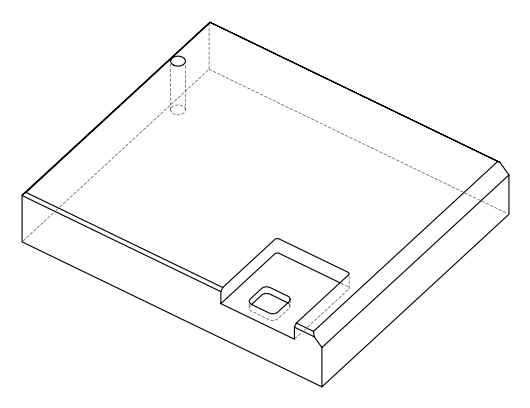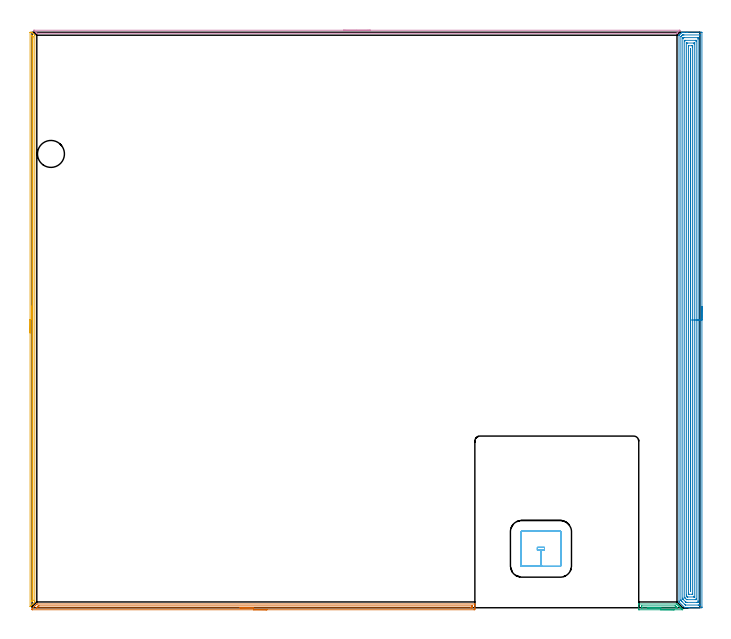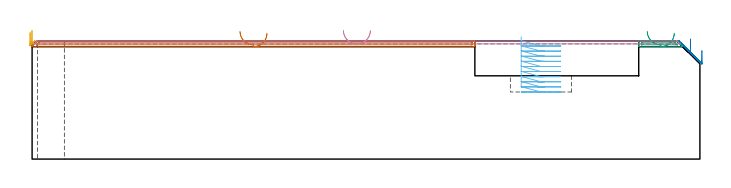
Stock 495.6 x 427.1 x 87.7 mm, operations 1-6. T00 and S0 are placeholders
(PLAN: 8 operations, 3 tool changes, 233.5 min)
(1 AREA_MILL | FG_CHAMFER_SURFACE | UGT0205_001 | 5.4 min | 3066 mm3)
(2 AREA_MILL_1 | FG_CHAMFER_SURFACE_1 | UGT0205_001 | 24.05 min | 61715 mm3)
(3 AREA_MILL_2 | FG_CHAMFER_SURFACE_2 | UGT0205_001 | 0.66 min | 299 mm3)
(4 AREA_MILL_3 | FG_CHAMFER_SURFACE_3 | UGT0205_001 | 3.97 min | 1155 mm3)
(5 AREA_MILL_4 | FG_CHAMFER_SURFACE_4 | UGT0205_001 | 6.93 min | 2589 mm3)
(6 MILL_RECTANGULAR_POCKET | POCKET_RECTANGULAR_STRAIGHT | UGT0201_010 | Follow Part, ap 4, ae 75% | 4.31 min | 69998 mm3)
(7 MILL_SLOT | SLOT_PARTIAL_RECTANGULAR | NXT0201_008 | Follow Part, ap 1.5, ae 75% | 187.84 min | 353240 mm3)
(8 INDEXABLE_INSERT_DRILL_THROUGH_HOLE_FROM_SOLID | STEP1HOLE | NXT0302_011 | 0.37 min | 27518 mm3)
(TOOL UGT0205_001 | Chamfer Mill 20 x 3 x 45 deg. | D20 FL50 Z2)
(TOOL UGT0201_010 | End Mill 16 mm | D16 FL22 Z2)
(TOOL NXT0201_008 | ENDMILL 6mm [2P460-0600-NA 1630] | D6 FL26 Z6)
(TOOL NXT0302_011 | Index. Insert Drill 20mm [880-D2000L25-05] | D20 PA176 FL100 Z2)
(OP 1 AREA_MILL)
G17 G21 G94 G90
T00 M6
G54
G17 G0 G90 X174.3 Y-1.5 S1061 M3
G43 Z97.7 H0
Z93.4
G94 G1 X174.262 Z92.528 F250.
X174.148 Z91.664
X173.959 Z90.812
X173.697 Z89.98
X173.363 Z89.174
X172.96 Z88.4
X172.492 Z87.664
X171.96 Z86.972
X171.371 Z86.329
X170.728 Z85.74
X170.036 Z85.208
X169.3 Z84.74
X168.526 Z84.337
X167.72 Z84.003
X166.888 Z83.741
X166.036 Z83.552
X165.172 Z83.438
X164.3 Z83.4
X0.185
X0.061 Y-1.497 Z83.403
X0.01 Y-1.493 Z83.406
X0. Y-1.256 Z83.643
Y-1.173 Z83.727
Y-1.029 Z83.871
X0.01 Y-0.697 Z84.201
X0.037 Y-0.666 Z84.233
X0.185 Y-0.515 Z84.384
X0.763 Y0.065 Z84.961
X1.35 Y0.65 Z85.549
X1.527 Y0.828 Z85.725
X1.641 Y0.943 Z85.839
X2.227 Y1.527 Z86.427
X2.812 Y2.112 Z87.01
X3.315 Y2.615 Z87.515
X3.493 Y2.797 Z87.689
X4.21 Y2.8 Z87.7
X328.415
X328.59 Y2.797 Z87.689
X328.598 Y2.638 Z87.53
X328.6 Y2.473 Z87.373
Y2.253 Z87.153
Y1.527 Z86.422
Y0.287 Z85.184
Y-0.227 Z84.667
Y-0.848 Z84.048
X328.597 Y-1.105 Z83.791
X328.59 Y-1.492 Z83.404
X328.368 Y-1.497 Z83.401
X327.968 Y-1.5 Z83.4
X164.3
Y-0.086 Z84.814
X3.315 Y-0.085 Z84.815
X3.17
X3.101 Y-0.081 Z84.819
X3.079 Y-0.079 Z84.821
X3.08 Y-0.077 Z84.823
X3.118 Y-0.034 Z84.866
X3.161 Y0.011 Z84.911
X3.315 Y0.166 Z85.066
X4.21 Y1.058 Z85.958
X4.452 Y1.29 Z86.19
X4.547 Y1.379 Z86.279
X5.249 Y1.386 Z86.286
X326.179 Y1.385 Z86.285
X326.325
X326.542 Y1.38 Z86.28
X326.588 Y1.379 Z86.279
X326.593 Y1.348 Z86.248
X326.596 Y1.313 Z86.213
X326.599 Y1.115 Z86.015
X326.6 Y0.65 Z85.55
Y0.237 Z85.137
X326.598 Y0.1 Z85.
X326.594 Y-0.01 Z84.89
X326.59 Y-0.077 Z84.823
X326.553 Y-0.079 Z84.821
X326.179 Y-0.084 Z84.816
X326.034 Y-0.085 Z84.815
X325.285 Y-0.086 Z84.814
X164.3
X163.428 Z84.852
X162.564 Z84.966
X161.712 Z85.155
X160.88 Z85.417
X160.074 Z85.751
X159.3 Z86.154
X158.564 Z86.623
X157.872 Z87.154
X157.229 Z87.743
X156.64 Z88.386
X156.108 Z89.078
X155.64 Z89.814
X155.237 Z90.588
X154.903 Z91.394
X154.641 Z92.226
X154.452 Z93.078
X154.338 Z93.943
X154.3 Z94.814
G0 Z97.7
M5
M2
(OP 2 AREA_MILL_1)
G17 G21 G94 G90
T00 M6
G54
G17 G0 G90 X497.1 Y223.55 S1061 M3
G43 Z97.7 H0
Z80.7
G94 G1 Y223.512 Z79.828 F250.
Y223.398 Z78.963
Y223.209 Z78.112
Y222.947 Z77.28
Y222.613 Z76.474
Y222.21 Z75.7
Y221.742 Z74.964
Y221.21 Z74.272
Y220.621 Z73.629
Y219.978 Z73.04
Y219.286 Z72.508
Y218.55 Z72.04
Y217.776 Z71.637
Y216.97 Z71.303
Y216.138 Z71.041
Y215.286 Z70.852
Y214.422 Z70.738
Y213.55 Z70.7
Y0.611
X497.096 Y0.239 Z70.703
X497.092 Y0.01 Z70.706
X496.858 Y0. Z70.939
X487.714 Z80.081
X487.153 Z80.644
X486.827 Z80.969
X486.267 Z81.53
X485.941 Z81.855
X485.288 Z82.511
X484.937 Z82.862
X484.448 Y0.001 Z83.343
X484.399 Y0.01 Z83.393
X484.325 Y0.073 Z83.469
X484.254 Y0.146 Z83.545
X480.218 Y4.182 Z87.582
X480.174 Y4.229 Z87.625
X480.105 Y4.305 Z87.691
X480.1 Y5.075 Z87.7
Y424.704
X480.103 Y424.895 Z87.689
X480.168 Y424.97 Z87.628
X480.35 Y425.15 Z87.45
X480.795 Y425.597 Z87.001
X481.508 Y426.31 Z86.288
X481.848 Y426.648 Z85.952
X482.059 Y426.859 Z85.74
X482.286 Y427.085 Z85.512
X482.307 Y427.099 Z85.491
X482.579 Y427.1 Z85.22
X483.515 Z84.284
X484.168 Z83.628
X485.38 Z82.417
X485.941 Z81.854
X486.547 Z81.249
X496.578 Z71.219
X496.861 Y427.097 Z70.936
X497.092 Y427.09 Z70.706
X497.099 Y426.858 Z70.699
X497.1 Y213.55 Z70.7
X495.686 Z72.114
Y2.402
X495.684 Y2.175 Z72.116
X495.681 Y2.064 Z72.119
X495.679 Y2.018 Z72.121
X495.592 Y2.01 Z72.208
X495.197 Y2.002 Z72.603
X494.805 Y2.001 Z72.995
X494.312 Y2. Z73.488
X485.054 Y2.001 Z82.746
X484.923 Y2.003 Z82.877
X484.876 Y2.006 Z82.924
X484.851 Y2.011 Z82.949
X484.832 Y2.026 Z82.968
X484.756 Y2.098 Z83.044
X484.454 Y2.396 Z83.346
X482.395 Y4.456 Z85.405
X481.779 Y5.075 Z86.021
X481.571 Y5.291 Z86.229
X481.521 Y5.357 Z86.279
X481.519 Y5.408 Z86.281
X481.517 Y5.518 Z86.283
X481.514 Y5.962 Z86.286
X481.515 Y423.804 Z86.285
Y423.811
X481.522 Y423.861 Z86.278
X481.568 Y423.91 Z86.232
X481.65 Y423.997 Z86.15
X481.774 Y424.123 Z86.026
X481.929 Y424.28 Z85.871
X482.367 Y424.718 Z85.433
X482.395 Y424.745 Z85.405
X482.681 Y425.019 Z85.119
X482.766 Y425.09 Z85.034
X482.892 Y425.096 Z84.908
X483.281 Y425.099 Z84.519
X483.774 Y425.1 Z84.026
X495.3 Y425.099 Z72.5
X495.548 Y425.094 Z72.252
X495.65 Y425.09 Z72.15
X495.679 Y425.081 Z72.121
X495.681 Y425.034 Z72.119
X495.684 Y424.926 Z72.116
X495.686 Y424.71 Z72.114
Y213.55
X494.272 Z73.528
X494.271 Y5.075 Z73.529
X494.27 Y4.721 Z73.53
X494.267 Y4.182 Z73.533
X494.265 Y4.014 Z73.535
X494.095 Y4.004 Z73.705
X493.919 Y4.002 Z73.881
X493.213 Y4. Z74.587
X485.941 Z81.859
X485.76 Y4.002 Z82.04
X485.399 Y4.008 Z82.401
X485.3 Y4.011 Z82.5
X485.275 Y4.032 Z82.525
X485.222 Y4.081 Z82.578
X485.117 Y4.182 Z82.683
X485.054 Y4.245 Z82.746
X483.281 Y6.018 Z84.519
X483.072 Y6.228 Z84.728
X482.968 Y6.335 Z84.832
X482.944 Y6.364 Z84.856
X482.935 Y6.378 Z84.865
X482.933 Y6.404 Z84.867
X482.931 Y6.505 Z84.869
X482.929 Y6.861 Z84.871
X482.928 Y7.216 Z84.872
X482.929 Y422.38 Z84.871
X482.931 Y422.649 Z84.869
X482.933 Y422.783 Z84.867
X482.935 Y422.813 Z84.865
X482.952 Y422.841 Z84.848
X483.021 Y422.918 Z84.779
X483.154 Y423.046 Z84.646
X483.196 Y423.085 Z84.604
X483.281 Y423.09 Z84.519
X483.988 Y423.099 Z83.812
X493.919 Z73.881
X494.099 Y423.097 Z73.701
X494.219 Y423.093 Z73.581
X494.259 Y423.09 Z73.541
X494.265 Y423.076 Z73.535
X494.267 Y423.036 Z73.533
X494.27 Y422.918 Z73.53
X494.271 Y422.563 Z73.529
X494.272 Y422.025 Z73.528
Y213.55
X492.857 Z74.943
Y6.861
X492.855 Y6.146 Z74.945
X492.853 Y6.042 Z74.947
X492.851 Y6.018 Z74.949
X492.838 Y6.01 Z74.962
X492.786 Y6.007 Z75.014
X492.573 Y6.003 Z75.227
X492.146 Y6. Z75.654
X485.908 Y6.001 Z81.892
X485.802 Y6.008 Z81.998
X485.749 Y6.012 Z82.051
X485.054 Y6.695 Z82.746
X484.889 Y6.861 Z82.911
X484.721 Y7.031 Z83.079
X484.38 Y7.381 Z83.42
X484.349 Y7.425 Z83.451
X484.347 Y7.444 Z83.453
X484.344 Y7.488 Z83.456
X484.343 Y7.577 Z83.457
Y7.753
Y420.24
X484.345 Y420.954 Z83.455
X484.347 Y421.058 Z83.453
X484.349 Y421.082 Z83.451
X484.362 Y421.09 Z83.438
X484.413 Y421.093 Z83.387
X484.627 Y421.097 Z83.173
X485.054 Y421.1 Z82.746
X492.178 Z75.622
X492.583 Y421.098 Z75.217
X492.785 Y421.095 Z75.015
X492.835 Y421.091 Z74.965
X492.851 Y421.087 Z74.949
X492.852 Y421.072 Z74.948
X492.855 Y421.005 Z74.945
X492.857 Y420.416 Z74.943
Y420.24
Y213.55
X491.443 Z76.357
X491.442 Y8.276 Z76.358
X491.441 Y8.153 Z76.359
X491.437 Y8.055 Z76.363
X491.433 Y8.009 Z76.367
X491.419 Y8.008 Z76.381
X491.259 Y8.003 Z76.541
X491.014 Y8. Z76.786
X486.582 Z81.218
X486.261 Y8.003 Z81.539
X486.222 Y8.006 Z81.578
X486.204 Y8.01 Z81.596
X486.174 Y8.035 Z81.626
X486.071 Y8.134 Z81.729
X485.941 Y8.27 Z81.859
X485.764 Y8.466 Z82.036
X485.76 Y8.646 Z82.04
X485.758 Y8.83 Z82.042
X485.757 Y9.539 Z82.043
Y9.724
X485.758 Y418.824 Z82.042
X485.759 Y418.947 Z82.041
X485.763 Y419.045 Z82.037
X485.767 Y419.091 Z82.033
X485.781 Y419.092 Z82.019
X485.941 Y419.097 Z81.859
X486.186 Y419.1 Z81.614
X491.259 Y419.099 Z76.541
X491.351 Y419.097 Z76.449
X491.407 Y419.094 Z76.393
X491.432 Y419.091 Z76.368
X491.436 Y419.009 Z76.364
X491.441 Y418.639 Z76.359
X491.443 Y418.454 Z76.357
Y213.55
X490.029 Z77.771
Y10.432
X490.027 Y10.159 Z77.773
X490.024 Y10.023 Z77.776
X490.023 Y10.013 Z77.777
X490.013 Y10.009 Z77.787
X489.976 Y10.004 Z77.824
X489.915 Y10.001 Z77.885
X487.714 Z80.086
X487.252 Y10.004 Z80.548
X487.187 Y10.01 Z80.613
X487.178 Y10.078 Z80.622
X487.175 Y10.432 Z80.625
X487.172 Y10.978 Z80.628
X487.171 Y416.668 Z80.629
X487.173 Y416.941 Z80.627
X487.176 Y417.077 Z80.624
X487.177 Y417.087 Z80.623
X487.187 Y417.091 Z80.613
X487.224 Y417.096 Z80.576
X487.285 Y417.099 Z80.515
X489.486 Z78.314
X489.948 Y417.096 Z77.852
X490.013 Y417.09 Z77.787
X490.022 Y417.022 Z77.778
X490.025 Y416.668 Z77.775
X490.028 Y416.123 Z77.772
X490.029 Y213.55 Z77.771
X488.615 Z79.185
X488.614 Y12.203 Z79.186
X488.6 Y12.097 Z79.2
X488.586 Y12.218 Z79.214
X488.585 Y12.232 Z79.215
X488.586 Y414.897 Z79.214
X488.6 Y415.002 Z79.2
X488.614 Y414.883 Z79.186
X488.615 Y414.868 Z79.185
Y213.55
Y212.678 Z79.223
Y211.813 Z79.337
Y210.962 Z79.526
Y210.13 Z79.788
Y209.324 Z80.122
Y208.55 Z80.525
Y207.814 Z80.994
Y207.122 Z81.525
Y206.479 Z82.114
Y205.89 Z82.757
Y205.358 Z83.449
Y204.89 Z84.185
Y204.487 Z84.959
Y204.153 Z85.765
Y203.891 Z86.597
Y203.702 Z87.449
Y203.588 Z88.314
Y203.55 Z89.185
G0 Z97.7
M5
M2
(OP 3 AREA_MILL_2)
G17 G21 G94 G90
T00 M6
G54
G17 G0 G90 X476.55 Y-1.5 S1061 M3
G43 Z97.7 H0
Z93.4
G94 G1 X476.512 Z92.528 F250.
X476.398 Z91.664
X476.209 Z90.812
X475.947 Z89.98
X475.613 Z89.174
X475.21 Z88.4
X474.742 Z87.664
X474.21 Z86.972
X473.621 Z86.329
X472.978 Z85.74
X472.286 Z85.208
X471.55 Z84.74
X470.776 Z84.337
X469.97 Z84.003
X469.138 Z83.741
X468.287 Z83.552
X467.422 Z83.438
X466.55 Z83.4
X450.666
X450.423 Y-1.499 Z83.401
X450.224 Y-1.495 Z83.405
X450.2 Y-1.493 Z83.407
X450.201 Y2.758 Z87.657
X450.21 Y2.795 Z87.694
X450.224 Y2.8 Z87.7
X478.022
X478.595 Y2.801 Z87.683
X478.752 Y2.649 Z87.546
X478.905 Y2.496 Z87.394
X478.997 Y2.405 Z87.301
X479.085 Y2.315 Z87.214
X479.199 Y2.202 Z87.101
X479.289 Y2.112 Z87.009
X479.376 Y2.024 Z86.924
X479.493 Y1.907 Z86.807
X479.582 Y1.82 Z86.716
X479.667 Y1.733 Z86.633
X479.787 Y1.613 Z86.513
X479.874 Y1.527 Z86.424
X479.958 Y1.443 Z86.342
X480.081 Y1.319 Z86.218
X480.167 Y1.235 Z86.131
X480.249 Y1.152 Z86.051
X480.375 Y1.025 Z85.924
X480.459 Y0.943 Z85.839
X480.539 Y0.861 Z85.76
X480.669 Y0.731 Z85.63
X480.752 Y0.65 Z85.546
X480.83 Y0.57 Z85.469
X480.964 Y0.437 Z85.336
X481.044 Y0.358 Z85.254
X481.121 Y0.279 Z85.178
X481.258 Y0.143 Z85.042
X481.337 Y0.065 Z84.961
X481.412 Y-0.012 Z84.888
X481.552 Y-0.152 Z84.748
X481.629 Y-0.227 Z84.669
X481.703 Y-0.302 Z84.597
X481.846 Y-0.446 Z84.453
X481.922 Y-0.52 Z84.376
X481.994 Y-0.593 Z84.306
X482.14 Y-0.74 Z84.159
X482.214 Y-0.812 Z84.084
X482.285 Y-0.884 Z84.015
X482.434 Y-1.034 Z83.865
X482.507 Y-1.105 Z83.792
X482.712 Y-1.312 Z83.588
X482.729 Y-1.329 Z83.571
X482.881 Y-1.492 Z83.405
X482.729 Y-1.5 Z83.4
X466.55
Y-0.086 Z84.814
X453.17 Y-0.085 Z84.815
X452.431 Y-0.081 Z84.819
X452.281 Y-0.079 Z84.821
X452.209 Y-0.068 Z84.832
X452.207 Y-0.053 Z84.847
X452.202 Y0. Z84.9
X452.2 Y0.65 Z85.55
Y0.879 Z85.779
X452.202 Y1.108 Z86.008
X452.206 Y1.261 Z86.161
X452.21 Y1.377 Z86.277
X452.247 Y1.379 Z86.279
X452.431 Y1.384 Z86.284
X452.574 Y1.385 Z86.285
X477.14
X477.283
X477.467 Y1.381 Z86.281
X477.554 Y1.379 Z86.279
X477.734 Y1.206 Z86.106
X478.022 Y0.927 Z85.827
X478.3 Y0.65 Z85.55
X478.905 Y0.044 Z84.944
X478.985 Y-0.042 Z84.858
X479.012 Y-0.072 Z84.828
X478.905 Y-0.079 Z84.821
X478.758 Y-0.082 Z84.818
X478.022 Y-0.085 Z84.815
X477.88 Y-0.086 Z84.814
X466.55
X465.678 Z84.852
X464.814 Z84.966
X463.962 Z85.155
X463.13 Z85.417
X462.324 Z85.751
X461.55 Z86.154
X460.814 Z86.623
X460.122 Z87.154
X459.479 Z87.743
X458.89 Z88.386
X458.358 Z89.078
X457.89 Z89.814
X457.487 Z90.588
X457.153 Z91.394
X456.891 Z92.226
X456.702 Z93.078
X456.588 Z93.943
X456.55 Z94.814
G0 Z97.7
M5
M2
(OP 4 AREA_MILL_3)
G17 G21 G94 G90
T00 M6
G54
G17 G0 G90 X231.05 Y428.6 S1061 M3
G43 Z97.7 H0
Z95.5
G94 G1 X231.088 Z94.628 F250.
X231.202 Z93.764
X231.391 Z92.912
X231.653 Z92.08
X231.987 Z91.274
X232.39 Z90.5
X232.858 Z89.764
X233.39 Z89.072
X233.979 Z88.429
X234.622 Z87.84
X235.314 Z87.309
X236.05 Z86.84
X236.824 Z86.437
X237.63 Z86.103
X238.462 Z85.841
X239.313 Z85.652
X240.178 Z85.538
X241.05 Z85.5
X480.681
X480.705 Y428.599 Z85.499
X480.739 Y428.595 Z85.5
X480.782 Y428.59 Z85.502
X480.678 Y428.477 Z85.62
X480.64 Y428.439 Z85.66
X479.727 Y427.527 Z86.573
X478.834 Y426.634 Z87.466
X478.665 Y426.467 Z87.63
X478.595 Y426.404 Z87.689
X478.387 Y426.4 Z87.7
X3.714
X3.505 Y426.404 Z87.689
X3.43 Y426.469 Z87.628
X3.267 Y426.633 Z87.467
X2.833 Y427.067 Z87.033
X1.46 Y428.439 Z85.66
X1.422 Y428.477 Z85.62
X1.318 Y428.59 Z85.502
X1.361 Y428.595 Z85.5
X1.395 Y428.599 Z85.499
X1.419 Y428.6 Z85.5
X1.805
X241.05
X241.922 Z85.538
X242.786 Z85.652
X243.638 Z85.841
X244.47 Z86.103
X245.276 Z86.437
X246.05 Z86.84
X246.786 Z87.309
X247.478 Z87.84
X248.121 Z88.429
X248.71 Z89.072
X249.241 Z89.764
X249.71 Z90.5
X250.113 Z91.274
X250.447 Z92.08
X250.709 Z92.912
X250.898 Z93.764
X251.012 Z94.628
X251.05 Z95.5
G0 Z97.7
M5
M2
(OP 5 AREA_MILL_4)
G17 G21 G94 G90
T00 M6
G54
G17 G0 G90 X-1.5 Y203.95 S1061 M3
G43 Z97.7 H0
Z94.2
G94 G1 Y203.988 Z93.328 F250.
Y204.102 Z92.463
Y204.291 Z91.612
Y204.553 Z90.78
Y204.887 Z89.974
Y205.29 Z89.2
Y205.759 Z88.464
Y206.29 Z87.772
Y206.879 Z87.129
Y207.522 Z86.54
Y208.214 Z86.008
Y208.95 Z85.54
Y209.724 Z85.137
Y210.53 Z84.803
Y211.362 Z84.541
Y212.214 Z84.352
Y213.079 Z84.238
Y213.95 Z84.2
Y426.933
X-1.496 Y427.049 Z84.204
X-1.493 Y427.09 Z84.206
X-1.293 Y427.1 Z84.407
X-0.847 Z84.853
X-0.199 Y427.09 Z85.5
X-0.19 Y427.084 Z85.509
X-0.032 Y426.933 Z85.665
X0.69 Y426.21 Z86.389
X1.751 Y425.147 Z87.451
X1.825 Y425.073 Z87.524
X1.958 Y424.935 Z87.654
X1.995 Y424.889 Z87.691
X2. Y424.701 Z87.7
Y4.985
X1.997 Y4.293 Z87.689
X1.793 Y4.093 Z87.493
X0.9 Y3.199 Z86.599
X0.453 Y2.753 Z86.152
X-0.567 Y1.733 Z85.132
X-0.777 Y1.522 Z84.921
X-0.885 Y1.413 Z84.812
X-1.334 Y0.967 Z84.366
X-1.493 Y0.819 Z84.206
X-1.5 Y0.977 Z84.2
Y213.95
X-0.086 Z85.614
X-0.085 Y423.808 Z85.615
X-0.079 Y424.488 Z85.621
X-0.077 Y424.515 Z85.623
X-0.039 Y424.48 Z85.661
X0.057 Y424.388 Z85.757
X0.249 Y424.198 Z85.949
X0.442 Y424.001 Z86.142
X0.538 Y423.899 Z86.238
X0.579 Y423.851 Z86.279
X0.581 Y423.808 Z86.281
X0.583 Y423.702 Z86.283
X0.586 Y423.021 Z86.286
Y422.915
X0.585 Y5.798 Z86.285
X0.581 Y5.445 Z86.281
X0.579 Y5.361 Z86.279
X0.538 Y5.3 Z86.238
X0.461 Y5.218 Z86.161
X0.235 Y4.985 Z85.935
X0.106 Y4.857 Z85.806
X0.02 Y4.772 Z85.72
X-0.064 Y4.694 Z85.636
X-0.075 Y4.685 Z85.625
X-0.079 Y4.729 Z85.621
X-0.084 Y4.878 Z85.616
X-0.085 Y4.985 Z85.615
X-0.086 Y5.528 Z85.614
Y213.95
Y214.822 Z85.652
Y215.687 Z85.766
Y216.538 Z85.955
Y217.37 Z86.217
Y218.176 Z86.551
Y218.95 Z86.954
Y219.686 Z87.423
Y220.378 Z87.954
Y221.021 Z88.543
Y221.611 Z89.186
Y222.142 Z89.878
Y222.61 Z90.614
Y223.013 Z91.388
Y223.347 Z92.194
Y223.609 Z93.026
Y223.798 Z93.878
Y223.912 Z94.743
Y223.95 Z95.614
G0 Z97.7
M5
M2
(OP 6 MILL_RECTANGULAR_POCKET)
G17 G21 G94 G90
T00 M6
G54
G17 G0 G90 X363. Y41.559 S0 M3
G43 Z97.7 H0
Z90.7
G94 G1 Y31.1 Z87.898 F250.
Y31.037 Z87.881
X363.06 Y30.879 Z87.835
X363.179 Y30.76 Z87.79
X363.337 Y30.7 Z87.745
X377.65 Z83.91
Y42.7
X380.3 F500.
Y44.8
X375.
Y42.7
X377.65
Y30.7
X391.9
G3 X392.3 Y31.1 R0.4
G1 Y56.4
G3 X391.9 Y56.8 R0.4
G1 X363.4
G3 X363. Y56.4 R0.4
G1 Y31.1
G3 X363.4 Y30.7 R0.4
G1 X377.65
X378.65
G0 X363. Y41.559 Z86.91
G1 Y31.1 Z84.108 F250.
Y31.037 Z84.091
X363.06 Y30.879 Z84.045
X363.179 Y30.76 Z84.
X363.337 Y30.7 Z83.955
X377.65 Z80.12
Y42.7
X380.3 F500.
Y44.8
X375.
Y42.7
X377.65
Y30.7
X391.9
G3 X392.3 Y31.1 R0.4
G1 Y56.4
G3 X391.9 Y56.8 R0.4
G1 X363.4
G3 X363. Y56.4 R0.4
G1 Y31.1
G3 X363.4 Y30.7 R0.4
G1 X377.65
X378.65
G0 X363. Y41.559 Z83.12
G1 Y31.1 Z80.318 F250.
Y31.037 Z80.301
X363.06 Y30.879 Z80.255
X363.179 Y30.76 Z80.21
X363.337 Y30.7 Z80.165
X377.65 Z76.33
Y42.7
X380.3 F500.
Y44.8
X375.
Y42.7
X377.65
Y30.7
X391.9
G3 X392.3 Y31.1 R0.4
G1 Y56.4
G3 X391.9 Y56.8 R0.4
G1 X363.4
G3 X363. Y56.4 R0.4
G1 Y31.1
G3 X363.4 Y30.7 R0.4
G1 X377.65
X378.65
G0 X363. Y41.559 Z79.33
G1 Y31.1 Z76.528 F250.
Y31.037 Z76.511
X363.06 Y30.879 Z76.465
X363.179 Y30.76 Z76.42
X363.337 Y30.7 Z76.375
X377.65 Z72.54
Y42.7
X380.3 F500.
Y44.8
X375.
Y42.7
X377.65
Y30.7
X391.9
G3 X392.3 Y31.1 R0.4
G1 Y56.4
G3 X391.9 Y56.8 R0.4
G1 X363.4
G3 X363. Y56.4 R0.4
G1 Y31.1
G3 X363.4 Y30.7 R0.4
G1 X377.65
X378.65
G0 X363. Y41.559 Z75.54
G1 Y31.1 Z72.738 F250.
Y31.037 Z72.721
X363.06 Y30.879 Z72.675
X363.179 Y30.76 Z72.63
X363.337 Y30.7 Z72.585
X377.65 Z68.75
Y42.7
X380.3 F500.
Y44.8
X375.
Y42.7
X377.65
Y30.7
X391.9
G3 X392.3 Y31.1 R0.4
G1 Y56.4
G3 X391.9 Y56.8 R0.4
G1 X363.4
G3 X363. Y56.4 R0.4
G1 Y31.1
G3 X363.4 Y30.7 R0.4
G1 X377.65
X378.65
G0 X363. Y41.559 Z71.75
G1 Y31.1 Z68.948 F250.
Y31.037 Z68.931
X363.06 Y30.879 Z68.885
X363.179 Y30.76 Z68.84
X363.337 Y30.7 Z68.795
X377.65 Z64.96
Y42.7
X380.3 F500.
Y44.8
X375.
Y42.7
X377.65
Y30.7
X391.9
G3 X392.3 Y31.1 R0.4
G1 Y56.4
G3 X391.9 Y56.8 R0.4
G1 X363.4
G3 X363. Y56.4 R0.4
G1 Y31.1
G3 X363.4 Y30.7 R0.4
G1 X377.65
X378.65
G0 X363. Y41.559 Z67.96
G1 Y31.1 Z65.158 F250.
Y31.037 Z65.141
X363.06 Y30.879 Z65.095
X363.179 Y30.76 Z65.05
X363.337 Y30.7 Z65.005
X377.65 Z61.17
Y42.7
X380.3 F500.
Y44.8
X375.
Y42.7
X377.65
Y30.7
X391.9
G3 X392.3 Y31.1 R0.4
G1 Y56.4
G3 X391.9 Y56.8 R0.4
G1 X363.4
G3 X363. Y56.4 R0.4
G1 Y31.1
G3 X363.4 Y30.7 R0.4
G1 X377.65
X378.65
G0 X363. Y41.559 Z64.17
G1 Y31.1 Z61.368 F250.
Y31.037 Z61.351
X363.06 Y30.879 Z61.305
X363.179 Y30.76 Z61.26
X363.337 Y30.7 Z61.215
X377.65 Z57.38
Y42.7
X380.3 F500.
Y44.8
X375.
Y42.7
X377.65
Y30.7
X391.9
G3 X392.3 Y31.1 R0.4
G1 Y56.4
G3 X391.9 Y56.8 R0.4
G1 X363.4
G3 X363. Y56.4 R0.4
G1 Y31.1
G3 X363.4 Y30.7 R0.4
G1 X377.65
X378.65
G0 X363. Y41.559 Z60.38
G1 Y31.1 Z57.578 F250.
Y31.037 Z57.561
X363.06 Y30.879 Z57.515
X363.179 Y30.76 Z57.47
X363.337 Y30.7 Z57.425
X377.65 Z53.59
Y42.7
X380.3 F500.
Y44.8
X375.
Y42.7
X377.65
Y30.7
X391.9
G3 X392.3 Y31.1 R0.4
G1 Y56.4
G3 X391.9 Y56.8 R0.4
G1 X363.4
G3 X363. Y56.4 R0.4
G1 Y31.1
G3 X363.4 Y30.7 R0.4
G1 X377.65
X378.65
G0 X363. Y41.559 Z56.59
G1 Y31.1 Z53.788 F250.
Y31.037 Z53.771
X363.06 Y30.879 Z53.725
X363.179 Y30.76 Z53.68
X363.337 Y30.7 Z53.635
X377.65 Z49.8
Y42.7
X380.3 F500.
Y44.8
X375.
Y42.7
X377.65
Y30.7
X391.9
G3 X392.3 Y31.1 R0.4
G1 Y56.4
G3 X391.9 Y56.8 R0.4
G1 X363.4
G3 X363. Y56.4 R0.4
G1 Y31.1
G3 X363.4 Y30.7 R0.4
G1 X377.65
X378.65
G0 Z97.7
M5
M2
